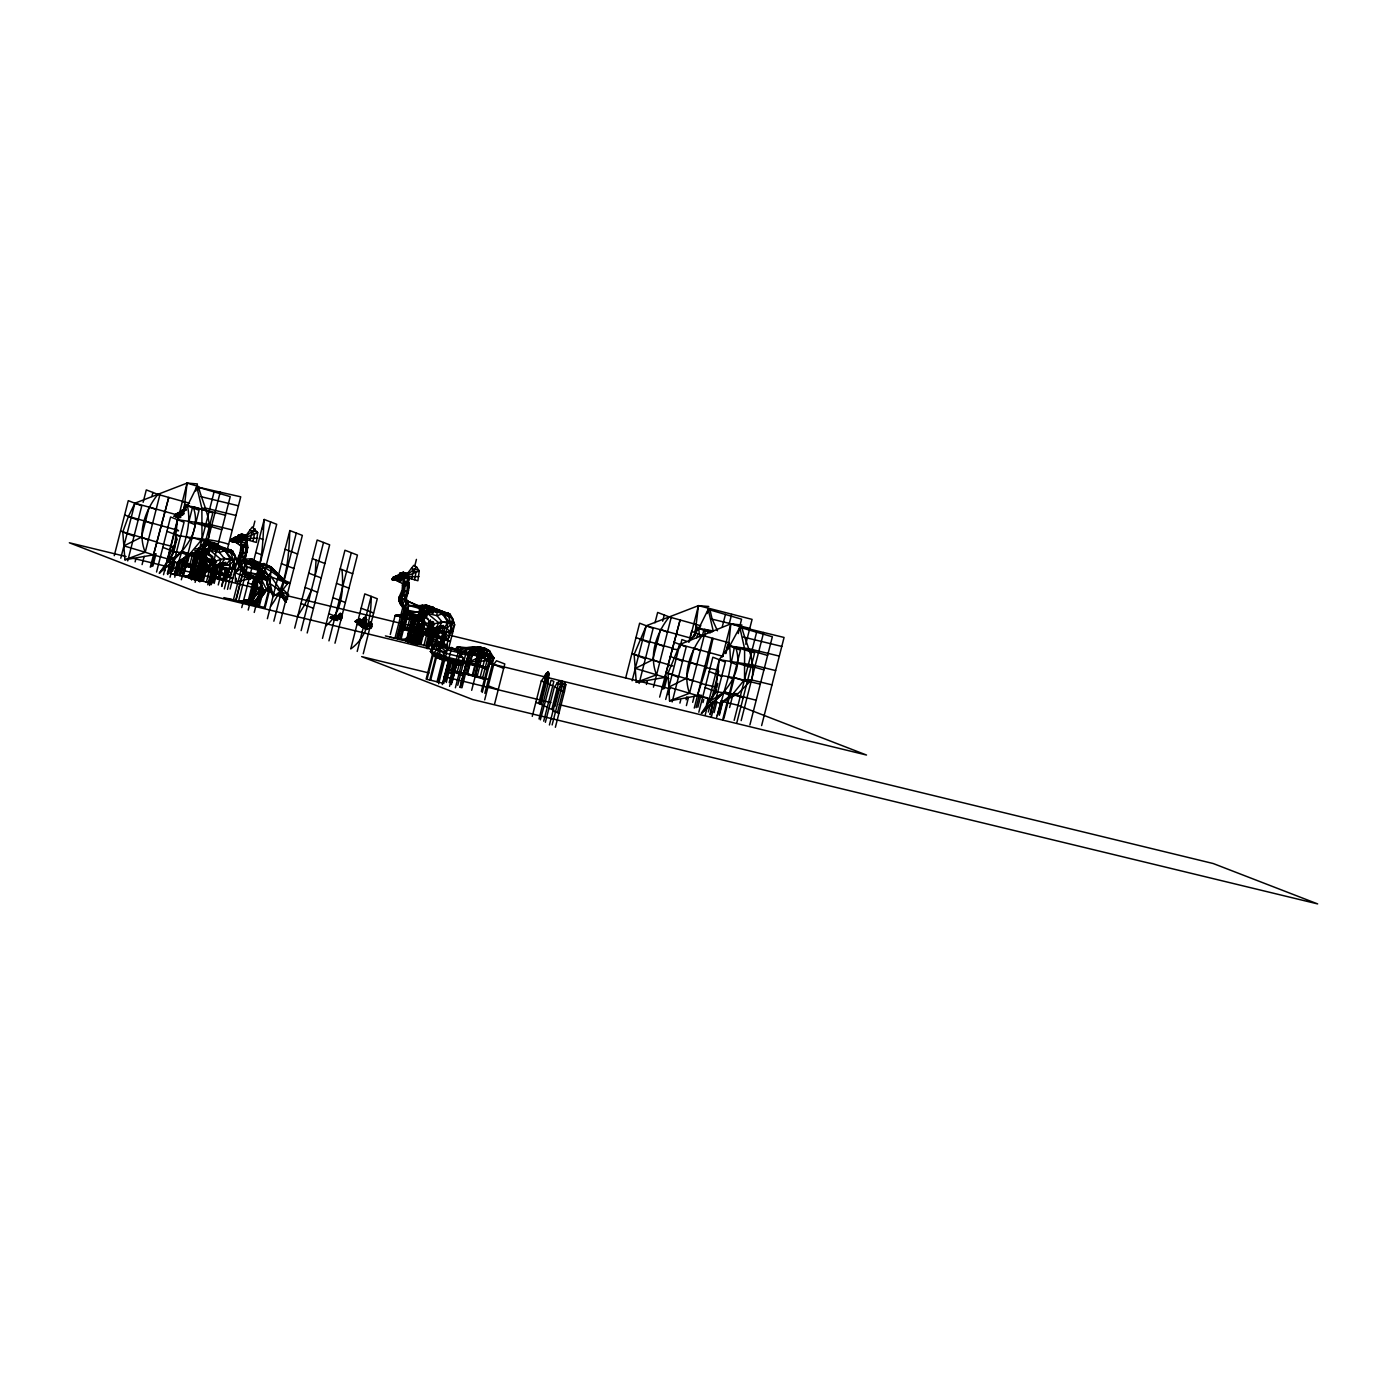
<?xml version="1.0" encoding="UTF-8"?>
<svg xmlns="http://www.w3.org/2000/svg" width="1387" height="1387" viewBox="0 0 1387 1387"><rect width="100%" height="100%" fill="white"/><g stroke="black" fill="none" stroke-linecap="round" stroke-linejoin="round"><path stroke-width="1.5" d="M239.882 566.659L243.21 572.415L257.861 581.604L260.929 578.396L262.23 571.288L262.126 569.329L255.208 568.427L257.531 564.7L263.946 563.573L271.072 566.954L287.646 583.511L281.474 591.503L273.187 596.427L267.31 585.089L265.923 577.408L259.993 568.479L261.137 565.861L263.946 563.573L263.565 567.318L268.298 575.744L273.187 596.427M445.071 656.172L430.438 651.578L435.31 643.169L440.043 643.308L440.806 647.105L439.506 654.196L435.605 657.091L430.438 651.578L434.166 645.146L448.417 648.717L446.943 646.498L439.211 642.996L435.31 643.169L433.177 644.678L431.721 648.301L445.574 652.115M717.339 715.467L720.494 703.14L733.203 693.587L744.542 679.63L744.611 648.769L739.808 627.34L741.785 627.184L784.071 637.448L761.619 725.592M241.459 535.07L241.65 533.978L242.933 537.844L240.887 546.929L247.666 547.31L245.794 535.313L241.65 533.978L236.05 537.567M246.314 536.96L245.482 553.344L243.124 561.787L247.233 567.179L238.512 601.369M403.877 572.519L403.01 573.368L403.184 572.294L404.484 573.941L404.137 580.824L402.438 585.245L409.217 585.626L407.345 573.611L403.184 572.294L399.993 573.334L397.393 576.559L396.751 575.882L398.867 575.588M407.865 575.258L407.032 591.642L404.657 600.103L408.766 605.495L400.063 639.684M199.78 581.933L207.096 553.257L209.853 550.171L209.888 547.986L206.698 549.217L202.883 548.177L198.688 553.933L194.527 552.182M417.348 645.146L424.665 616.487L427.421 613.401L427.439 611.216L424.266 612.447L420.434 611.39L416.256 617.163L405.437 612.569L398.849 601.004L398.971 597.485L401.866 590.706L402.75 591.92L398.849 601.004L406.27 599.271L406.235 594.243L407.813 593.237L404.692 598.993L398.971 597.485L399.941 597.589M400.964 574.651L395.902 575.882C396.231 580.199 394.584 579.263 397.601 580.962L400.045 580.91L399.993 573.334L407.345 573.611L413.742 565.359L416.655 567.11L419.255 570.959L417.886 580.754L406.911 577.599M248.03 582.921L251.706 584.343C263.547 564.752 262.351 541.415 264.206 519.466L276.706 524.286L254.237 612.43M182.2 512.236L178.334 512.67L177.865 516.918L174.225 516.172L175.698 514.092L181.142 514.802L180.657 512.098L182.425 510.104L185.633 509.064L186.222 510.087M238.165 537.601L234.351 537.584L233.866 541.832L230.242 541.086L231.716 539.023L236.674 537.012L236.05 542.646L235.53 541.363M268.194 586.736L264.622 592.873L254.757 602.322L245.551 603.206L257.999 606.102L253.873 601.837L246.678 603.293L255.763 605.738L264.622 592.873L259.126 580.043L243.887 574.253L239.049 565.324M405.125 598.993L406.27 599.271L405.212 601.23L400.583 604.593L399.196 597.45L402.75 591.92M243.713 557.227L244.719 560.955L241.477 565.255L239.032 566.277L237.316 562.706L237.42 559.186L243.158 560.677L246.262 554.939L244.684 555.944C244.025 560.677 246.713 567.647 242.17 570.976L241.598 567.855L233.449 599.773M256.214 578.431L257.254 588.192L262.074 588.227L251.48 600.866L247.597 599.877L240.072 601.074L254.133 604.611L241.945 601.369L249.105 600.138L257.254 588.192L257.497 579.402L243.887 574.253L243.245 570.803L235.721 600.294M404.692 598.993L406.27 599.271L405.645 607.142L403.721 609.292L403.132 606.171L395 638.072M237.42 559.186L239.344 559.654L237.42 559.186L240.332 552.39L237.316 562.706L244.719 560.955L246.73 563.122L257.549 567.682L258.606 570.421L258.346 577.633L256.387 580.321L258.086 580.737L252.555 602.443M261.484 582.488L257.861 581.604L245.308 573.23L238.98 562.758L239.067 559.689L241.823 554.471L242.413 547.224L231.716 539.023L247.337 540.393L245.256 540.202M423.035 620.804L419.411 619.92L406.859 611.546L402.022 604.177L400.531 601.056L400.618 597.988L403.357 592.769L403.946 585.539L402.646 583.615C382.032 573.282 412.91 587.29 408.836 577.755L407.917 577.98M195.047 578.951L198.116 579.697L193.088 575.224L184.055 576.16L189.378 577.287L193.088 575.224L201.236 563.278L200.803 555.996L201.791 563.538L203.854 566.052L193.313 575.154L185.927 576.455L193.452 578.466L189.378 577.287L189.447 575.553L195.463 575.952L206.056 563.313L201.236 563.278L200.196 553.517M240.072 601.074L245.395 602.201L245.464 600.467L247.597 599.877L250.943 601.23M224.33 588.938L229.375 569.138L230.329 559.152L225.023 550.483L211.448 546.357L206.68 549.321L210.616 550.292M429.398 640.326L443.892 644.314L447.897 622.364L442.592 613.713L429.016 609.587L424.249 612.551L416.221 643.949M245.36 539.283L256.335 542.438L257.705 532.643L252.191 527.043L245.932 535.677M176.392 513.727L175.577 516.484L175.698 514.092L180.05 512.653M398.815 575.882L393.267 577.321L393.145 579.697L395.468 579.731M174.797 577.235C179.01 553.344 193.001 530.753 187.453 505.804L193.192 506.827C203.265 535.174 178.282 556.378 159.384 573.126L174.086 551.714L177.449 519.657L187.453 505.804L196.833 486.854L240.731 496.823L227.087 550.344M279.879 623.526L302.349 535.382L289.848 530.562C288.687 556.776 287.282 584.794 270.534 606.362M539.023 718.986L548.056 683.6L548.836 673.094L547.952 671.897L541.277 680.982L532.261 716.368M196.729 552.061L201.843 556.69L205.744 552.147L205.865 550.206L209.385 551.038M246.678 603.293L252.833 605.079L262.698 590.29L260.929 578.396L261.883 575.12M301.135 630.634L315.092 575.57L316.063 560.071M426.953 614.268L423.468 613.435L423.312 615.377L419.411 619.92L410.084 613.782M337.041 620.318L337.63 617.978L336.434 617.614L341.219 619.798L342.364 615.793L340.404 613.089L337.266 616.14L334.614 615.499L333.348 619.018L333.383 616.296L335.619 615.343L337.266 616.14L337.44 620.37L334.735 620.041C325.754 616.435 340.769 613.262 336.556 620.353M361.678 620.249L358.644 619.504L358.245 622.624L357.205 622.538L357.794 620.232L360.031 619.261L361.678 620.076L361.868 624.306L354.881 621.532L357.794 620.232L361.99 621.567L361.678 620.076L364.816 617.024L366.775 619.712L365.631 623.734C355.263 618.013 367.988 627.461 356.494 621.931C356.442 618.966 364.434 624.15 360.88 623.214M363.307 627.6L364.192 624.15L367.226 624.722L367.208 626.196L365.943 625.104C361.157 623.474 372.045 625.728 364.192 624.15L363.793 627.271L362.753 627.184L363.342 624.878L365.579 623.907L367.226 624.722L367.399 628.952L360.429 626.178L363.342 624.878L367.52 626.213L367.226 624.722L370.364 621.671L372.323 624.358L371.179 628.38C365.787 622.069 366.931 632.68 367.347 625.45M332.585 617.146L331.216 616.816C329.36 618.741 334.596 618.099 335.723 617.978L336.087 616.053L332.949 616.539L335.723 617.978L334.735 620.041L337.44 620.37C335.897 618.238 338.567 619.989 334.735 620.041L334.856 617.648M361.938 626.543L367.486 627.895L366.48 627.635C365.683 630.426 369.063 626.525 364.972 627.496L364.694 628.623L367.399 628.952L364.694 628.623L365.44 624.445M736.913 722.384L754.615 652.913L735.63 647.122C745.235 675.486 720.616 696.881 701.441 713.247L715.536 691.61L719.229 659.675L729.701 646.013L739.808 627.34L772.351 636.789L749.899 724.916M181.142 514.802L182.911 514.074L183.257 510.173M236.83 541.415L237.506 543.409L237.697 541.745L236.171 541.606L237.506 543.409L238.495 542.594L239.275 535.087M337.214 618.342L335.723 617.978C334.735 614.961 339.017 618.654 336.608 617.354L337.318 616.834M264.622 592.873L256.006 602.617L257.999 606.102L249.955 604.056L250.093 602.062L253.873 601.837L256.751 599.184M417.539 640.933L419.533 644.418L411.506 642.372L411.644 640.361L415.424 640.135L417.539 640.933L419.533 644.418L411.089 642.614C420.348 639.32 428.184 631.12 431.08 621.671M213.511 558.458C210.616 567.89 202.797 576.108 193.521 579.402L199.745 580.824L208.605 567.959L206.698 565.376L203.612 542.681L205.432 542.594L206.108 544.415L206.212 546.374L200.994 544.883L202.935 545.351L203.386 543.6L212.35 545.784L204.6 542.265L208.882 541.953L217.672 545.455L209.541 544.831L210.581 542.49L204.201 542.49M259.126 580.043L262.074 590.116L266.859 590.082L260.929 578.396L259.629 567.595L261.762 577.061L266.824 579.835M420.105 606.5L421.18 605.894L422.081 609.188L424.249 628.606L426.173 631.189L417.279 644.123M441.066 658.426L435.605 657.091L443.476 660.091L444.828 657.559L439.506 654.196L439.124 646.689L438.223 643.395L437.148 644.001M741.941 625.034L730.81 623.855L728.279 649.116M210.807 554.921L205.744 552.147L205.9 550.223M266.876 576.767L261.762 577.061L261.918 575.137L265.402 575.952M423.468 613.435L423.312 615.377L426.693 617.215M246.73 537.896L245.516 537.792L245.794 535.313L242.933 535.642L242.933 537.844L247.007 538.693L245.447 538.555L245.794 535.313L242.916 535.139M407.067 576.108L408.281 576.212L407.067 576.108L407.345 573.611L404.484 573.941L404.467 576.16L408.558 576.992L406.98 576.853L407.345 573.611L400.86 573.039L398.953 575.154C397.878 578.084 406.738 573.819 407.761 577.148L398.225 575.328L395.191 577.339L398.71 578.032L404.397 575.12L405.021 576.455L404.276 578.587L397.601 580.962L400.045 580.91L391.775 579.402L393.267 577.321L395.711 577.547L395.902 575.882L400.514 576.541M183.916 510.312L187.089 483.092L197.387 483.924L196.33 488.085M694.904 634.934L698.441 605.651L708.74 606.483M283.52 582.297L287.646 583.511L271.505 571.548L268.298 575.744L267.31 585.089L270.118 583.598L271.072 566.954L262.472 564.093L259.785 567.006L255.208 568.427L262.42 569.78M184.228 513.779L180.293 512.427L182.425 510.104L185.425 510.52M241.65 533.978L238.356 535.85L242.933 535.642L246.279 538.537L257.445 538.243M175.438 516.432L175.698 514.092L177.865 516.918L174.225 516.172L180.778 516.935L178.663 514.508L174.225 516.172M178.143 514.317L178.334 512.67L182.963 513.329M178.819 516.571L180.033 517.732M182.148 512.687L182.425 510.104L183.951 511.56L182.98 512.549L179.721 512.861L182.911 514.074M183.136 511.248L183.309 509.827M185.529 510.017L185.633 509.064L185.459 510.156M231.456 541.346L231.716 539.023L233.866 541.832L230.242 541.086L238.495 542.594M230.242 541.086L232.097 541.467L232.409 538.641M234.16 539.231L234.351 537.584L237.42 536.838L246.21 538.85L242.933 535.642L235.738 537.775L242.725 540.289L233.918 541.415M234.836 541.502L237.645 542.265L236.171 541.606M239.968 536.474C246.158 537.723 240.384 538.364 238.443 535.018L238.2 537.15L236.674 537.012L242.846 536.821L246.21 538.85M240.419 544.952L240.697 542.542M238.443 535.018L237.42 536.838C234.698 539.612 245.586 534.775 242.725 540.289L241.529 539.508L242.846 536.821L242.725 540.289L238.928 538.988L234.68 539.422L231.594 541.398L231.716 539.023L232.097 541.467M393.006 579.645L393.267 577.321L395.416 580.147L391.775 579.402L397.705 579.922M391.775 579.402L393.631 579.783L393.96 576.94M396.387 579.801L398.069 580.598M399.179 580.581L399.057 581.708L396.214 577.738L392.868 579.593L393.267 577.321M399.751 575.466L399.993 573.334L404.484 573.941L407.83 576.853L418.995 576.559M403.045 573.594L403.184 572.294M210.841 545.022L203.612 542.681L203.768 551.627L210.841 565.168L206.056 565.185L203.109 555.112L195.082 552.407M401.12 602.825L405.437 612.569L420.677 618.342L423.607 628.415L428.41 628.398L421.319 614.84L421.18 605.894L420.937 606.83M363.845 627.045C356.182 625.71 367.416 625.138 367.174 626.924M481.341 691.419L489.195 660.645L487.236 652.549L486.733 654.231L468.286 655.115L459.947 653.468L466.986 649.081L473.869 647.157L468.529 653.104L461.125 684.97M358.297 622.399C350.426 620.214 360.239 623.127 360.031 619.261L359.146 623.977L361.868 624.306L359.146 623.977L359.424 622.85M227.503 589.388L235.218 556.118L232.617 551.003L218.106 545.507L211.448 546.357L205.727 544.727L201.947 549.217L202.346 552.72L200.369 555.407L202.069 555.823M446.077 648.683L452.786 619.33L450.168 614.216L435.657 608.737L429.016 609.587L423.295 607.957L419.515 612.43L419.897 615.949L417.938 618.637L419.637 619.035M189.326 575.414L194.7 553.101L208.206 539.266C213.078 520.541 202.641 503.984 198.445 486.542L187.089 483.092L134.886 503.204L128.419 516.415L122.784 531.88L124.917 559.793L153.437 554.887L167.775 558.892L171.919 557.99M403.288 576.212L404.276 578.587L408.732 578.674M406.894 638.627L412.459 614.84L416.793 618.55M198.653 580.824L206.698 549.217L211.413 546.235L217.984 545.351L226.324 549.998L224.971 549.668M397.271 638.609L404.796 609.101L405.437 612.569L406.859 611.546L419.897 615.949L423.676 607.645L429.901 608.997L422.168 605.495L415.753 605.772M241.286 550.414L241.095 545.316L247.632 545.126L245.95 543.288L247.666 547.31L246.903 552.442L240.09 552.667L241.095 545.316L246.886 543.08M361.626 622.278L361.678 620.076L359.025 619.434M426.971 616.14L423.781 613.557L407.587 610.176L403.028 603.553L401.831 598.334L404.467 592.578L405.073 585.678L402.646 583.615L409.182 583.424L407.501 581.604L409.217 585.626L408.437 590.741L401.883 592.786L402.646 583.615L408.419 581.378M245.482 545.507L243.523 547.362L242.916 554.28L240.298 560.019L241.477 565.255L246.036 571.877L262.23 575.258L267.015 579.107M335.065 618.706C321.42 617.336 340.283 617.544 333.678 616.313L337.266 616.14L337.301 617.475L334.232 615.568L332.724 616.452M362.857 626.768L365.683 626.56L365.769 624.375M213.477 548.888L209.888 547.986L207.096 553.257L215.47 561.094L214.378 566.52L232.548 569.589L235.218 556.118L230.797 549.737L209.888 547.986L203.317 550.31L209.576 551.87M432.831 612.551L427.439 611.216L424.665 616.487L433.039 624.306L431.946 629.75L450.116 632.801L452.786 619.33L448.365 612.967L427.439 611.216L420.885 613.522L413.222 643.637M716.68 717.304L728.348 677.081L734.312 647.798M337.509 619.521L334.735 620.041L335.013 618.914M150.281 567.214L168.763 497.396L153.437 554.887L145.219 552.269C137.174 532.573 145.184 510.208 157.875 494.379L189.516 503.238M668.881 678.572L656.588 674.81C648.527 655.132 656.536 632.767 669.227 616.938L698.441 605.651L752.083 619.382L745.755 644.227M205.64 543.669L212.35 545.784L206.108 544.415L202.589 545.49L201.947 549.217L203.768 551.627L209.16 551.939M433.888 654.612L432.467 654.335L436.558 649.931L436.142 643.499L431.27 651.907L436.437 657.421L443.719 659.189M716.073 691.09L711.479 699.655L689.53 693.257C682.352 673.475 690.258 651.595 702.325 635.437L730.81 623.855L741.785 627.184C745.981 644.608 756.435 661.183 751.546 679.907L738.04 693.656L720.494 703.14L713.161 701.839L701.441 713.247M398.346 580.165L398.225 575.328M456.427 649.844C467.159 647.261 479.538 644.244 489.507 650.832L493.876 657.941L487.34 667.893L466.795 662.709L468.529 653.104L479.07 650.728M471.407 649.983L461.958 687.761L460.016 687.137L469.049 651.734L471.407 649.983L465.928 647.642L457.398 646.758L454.52 650.278M331.51 616.695C329.621 618.602 334.7 616.175 331.025 617.787L331.216 616.816L333.834 618.689L331.874 617.926C331.008 615.082 336.4 617.683 332.793 616.348L332.308 618.255L333.521 618.325M227.451 571.739L229.895 577.183L222.405 566.936L229.895 577.183L232.513 569.814L228.82 568.289M279.498 593.515L285.913 602.097L288.531 594.728L282.237 588.521M445.834 636.772L447.464 640.413L439.974 630.149L447.464 640.413L450.082 633.044L446.389 631.501M229.514 581.534L224.919 580.321L227.971 568.393L232.548 569.589L235.218 556.118L225.11 548.871L232.617 551.003M447.065 644.747L442.488 643.551L445.539 631.605L450.116 632.801L452.786 619.33C444.499 611.979 435.241 606.275 423.295 607.957L420.434 611.39L412.407 642.909M555.372 727.273L564.405 691.87L565.844 684.745L564.977 683.08L562.758 683.548L558.441 689.582L549.425 724.968M726.042 642.51L729.319 642.857L702.325 635.437L679.821 644.452L668.031 673.25L669.54 700.92L697.401 695.754L706.486 666.956L713.022 638.367L711.982 638.609L694.263 708.081M360.221 619.729L360.204 621.931L357.309 622.122M182.425 510.104L181.298 512.358L182.859 512.184M700.868 625.797L669.227 616.938L646.238 625.762L634.136 654.421L636.269 682.352L664.789 677.428L680.115 619.954L659.657 697.106M216.615 561.146L212.471 560.192L208.605 567.959L206.056 565.185L197.856 576.923L197.179 579.991L201.982 581.188L199.988 577.703L205.276 570.976M253.873 601.837L253.197 604.905L255.763 605.738L254.757 602.322L262.074 590.116C267.431 593.879 238.633 610.54 254.757 602.322M471.684 690.31L482.468 647.729L472.239 648.214L469.257 652.133L460.224 687.536M253.908 577.876L235.513 581.864L236.379 578.31M233.657 539.04L234.351 537.584L238.98 538.243M114.254 555.667L128.28 500.655L141.769 505.874L127.743 560.885M120.773 558.198L134.886 503.204L177.103 514.889M143.138 502.285L146.294 489.906L159.8 495.124L145.219 552.269L124.917 559.793M135.111 561.891L135.909 558.788M145.219 552.269L123.911 545.871L141.405 537.237L149.224 506.914L156.107 509.566M151.859 496.581L152.917 492.454M142.081 564.596L144.179 556.378M151.651 566.607L154.928 553.708M152.917 566.052L156.055 553.708M156.54 572.016L170.566 517.004L184.072 522.223L170.046 577.235M163.51 574.721L177.449 519.657L209.368 524.355L232.288 529.938M164.637 571.219L178.663 516.189M179.183 514.126L187.089 483.092M167.307 573.785L170.445 561.458L177.501 562.654L194.683 553.032L192.897 552.772L189.221 567.162M171.503 557.349L176.669 537.081M182.391 514.646L185.008 504.313L189.1 505.579M167.827 574.547L170.445 561.458M173.063 553.985L176.669 539.855M183.431 513.329L185.546 505.076L199.034 510.295L181.333 579.766M169.942 571.652L172.734 560.712M172.734 571.253L175.143 561.77M174.918 572.068L177.536 561.787M174.363 574.981L177.501 562.654L190.47 553.188L201.999 539.318L201.878 508.37L196.833 486.854L230.225 496.633L207.755 584.759M195.775 490.998L196.833 486.854M192.429 507.729L188.736 522.188L195.359 524.737M175.976 574.686L179.651 560.296M197.526 490.131L198.445 486.542M177.432 574.859L181.402 559.29M179.356 574.027L183.24 558.805M179.703 575.38L184.228 557.678M179.946 575.83L184.436 558.215M181.056 573.854L185.598 556.031M182.495 576.455L188.008 554.817M183.778 574.738L188.753 555.216M186.569 566.659L189.603 554.713L202.103 557.817L198.74 557.089L195.411 552.373L189.065 577.443M190.817 576.819L196.399 554.904L202.121 556.36M191.787 575.778L197.838 552.061M191.545 578.396L198.168 552.407M191.614 580.026L214.083 491.9M192.377 578.726L199 552.737M199.589 553.742L195.688 569.017L191.787 566.59L186.17 565.376M201.236 555.493L199.537 555.077L199.797 554.072M200.369 555.407L201.132 554.592M194.839 579.679L202.883 548.177L206.108 544.415L209.35 546.114M195.116 582.367L212.835 512.878L193.192 506.827L225.474 515.288M197.058 577.616L198.566 571.721M200.075 565.775L201.6 559.811M197.821 579.991L203.941 555.979M207.131 543.444L220.29 491.848M200.526 580.234L204.669 563.92M204.149 567.716L205.12 563.92M202.433 581.049L204.981 571.045M206.004 567.058L207.027 563.053M203.265 581.361L207.339 565.376M206.698 568.739L216.112 571.687L208.518 568.757L209.42 565.202M206.299 582.453L212.87 556.655M215.522 546.027L214.933 543.617L211.517 543.184M211.674 570.733L214.465 559.169M209.472 584.655L215.47 561.094L224.313 558.441L230.329 559.152L233.675 560.885L233.432 562.689M209.541 585.47L214.864 565.168L225.908 562.255M213.286 572.12L215.488 563.469L200.82 560.14M211.24 584.707L215.904 566.416M212.194 582.783L216.355 566.485M213.338 582.557L217.17 567.543M214.17 583.424L218.314 567.127M218.938 572.363L220.394 566.676M218.834 573.507L220.62 566.485M217.967 578.795L221.018 566.85L224.139 567.699M221.643 564.405L224.313 558.441L219.441 552.494L206.698 549.217M224.919 580.321L219.493 577.304L222.076 567.144M223.862 560.175L224.313 558.441L228.179 559.446M218.262 584.95L222.943 566.624M222.648 580.078L225.7 568.133L229.375 569.138M226.688 564.214L230.329 559.152L233.675 560.885L229.548 564.994L214.378 566.52L222.024 562.931L229.548 564.994L232.548 569.589L235.426 568.081M221.573 586.285L226.202 567.786M230.537 550.778L230.797 549.737M221.833 586.51L226.48 568.306L231.664 574.253M198.688 568.462L232.86 578.154L224.989 575.813L226.983 568.029M230.086 589.024L237.073 561.631L235.218 556.118M245.326 558.614L247.666 547.31L246.591 547.258M249.972 540.341L252.417 530.77L257.219 531.949M253.214 527.649L254.896 521.079M235.963 600.744L244.892 564.492M244.268 572.831L243.887 574.253L246.036 571.877L246.73 563.122L244.32 562.533L245.031 559.776L241.841 556.985L238.963 557.21L239.934 556.239L240.887 556.603L238.963 557.21M241.754 607.593L264.206 519.466M247.562 603.31L254.185 577.339M248.394 603.64L255.017 577.651M251.723 602.114L257.254 580.407L255.555 579.991L255.815 579.003M248.204 610.089L270.673 521.963M256.387 580.321L257.15 579.506M258.45 605.963L260.999 595.959M262.022 591.972L263.045 587.967M259.282 606.292L262.351 594.295M269.719 586.146L264.31 607.385L265.142 607.714L270.066 588.4M267.379 618.689L289.848 530.562M273.846 621.185L296.298 533.059M294.685 628.138L317.155 540.011L329.655 544.831L307.186 632.975M315.092 575.57L323.518 542.473M322.477 638.384L344.947 550.24L357.447 555.077L334.978 643.204M330.973 617.77L331.216 616.816L331.216 617.856M331.944 618.134L331.181 617.284L333.504 617.007L331.181 617.284L331.944 618.134L333.296 616.608M333.504 617.007L335.949 616.972L333.209 616.417M334.007 616.435L337.266 616.313M351.327 552.702L328.944 640.863M335.897 615.464L335.723 617.978L336.087 616.053L333.469 616.522L335.966 616.435M336.226 620.214L337.266 616.14L336.087 616.053L337.301 617.475L341.93 618.117M355.939 620.63L355.627 621.792L355.627 620.752C355.609 624.202 356.944 618.931 358.349 620.683L358.644 619.504L361.678 620.076M356.806 620.318L356.355 622.069L356.806 620.318L358.696 620.821L357.205 620.284L356.719 622.191L357.881 622.486M357.205 622.538L357.794 620.232L361.712 621.567L360.499 619.989L357.915 620.943C359.649 622.884 362.25 620.093 359.649 620.752M358.886 623.786L359.129 622.78L356.494 621.931M360.308 619.4C358.696 622.78 362.198 620.683 358.644 619.504M361.47 625.277L360.932 626.352L361.175 625.398L365.683 626.56L366.047 624.635L362.909 625.121L365.249 626.387M371.889 626.699L367.26 626.057L366.047 624.635L367.208 626.196L362.336 624.965L361.903 626.716C360.915 624.358 360.603 627.392 362.44 625.329L363.463 625.589L362.163 625.641M362.753 627.184L363.342 624.878L366.133 625.693L363.29 625.052M357.205 651.422L371.144 596.358C371.3 616.019 367.832 636.685 350.755 648.925L364.781 593.896L377.281 598.733L363.255 653.762M364.434 628.432L364.677 627.427L361.313 625.936M390.284 634.466L395.122 615.516L411.003 613.834L406.79 630.374M407.899 590.758L409.217 585.626L408.142 585.557M403.721 609.292L404.397 606.656M406.876 596.913L408.437 590.741L407.362 590.793M411.523 578.656L413.967 569.086L418.77 570.248M414.765 565.965L416.429 559.394M396.925 637.257L404.224 608.581M397.514 639.043L406.426 602.808M398.624 637.066L403.669 617.267L407.345 614.389L412.979 615.603L416.291 620.301L419.672 621.047L416.62 632.975M407.83 603.189L408.281 601.438L406.27 599.271L405.368 600.103M399.924 638.505L406.599 612.326M401.346 637.951L407.345 614.389L405.004 610.037M404.12 629.871L408.177 614.025L410.829 614.528M407.171 638.592L413.205 614.857M407.847 638.523L413.898 614.805M408.853 638.141L414.817 614.753M409.356 639.008L415.406 615.273M409.096 641.626L415.424 616.834L414.089 615.03M418.18 606.032L426.45 605.165L436.281 610.159M409.945 641.938L416.568 615.967M429.051 609.361L423.295 607.957L423.676 609.569L423.676 607.645L420.14 608.72L422.081 609.188L423.312 615.377L421.319 614.84L419.515 612.43L419.099 605.998L408.281 601.438L419.013 606.362L423 605.807L423.781 609.604L408.454 605.373L408.281 601.438L405.871 600.848L406.564 598.092L403.374 595.283L400.514 595.508L401.467 594.555M416.291 620.301L413.257 632.247L409.356 629.819L403.721 628.606M417.938 618.637L418.198 617.631L415.424 616.834L416.863 617.111M412.737 642.51L419.047 617.718M414.28 605.287L421.804 606.917L422.168 605.495L432.501 606.83L434.27 608.356L432.224 607.87L432.501 606.83L434.408 609.552L433.091 609.24M422.723 606.882L423 605.807M417.002 630.114L419.325 620.995L413.482 620.024M422.844 607.159L422.255 605.53L420.001 606.102L428.15 605.72L427.109 608.061L435.223 608.668L434.929 609.847M414.626 640.846L416.117 634.951M427.231 606.708L435.223 608.668M418.076 643.447L419.151 639.286M420.209 635.125L422.237 627.149M422.688 627.132L421.717 630.946L409.824 628.172M420.001 644.279L423.052 632.281M428.618 610.436L429.068 608.685L422.168 605.495L418.475 607.055M420.833 644.591L423.885 632.593M424.249 631.969L433.68 634.899L426.086 631.987L426.988 628.432M423.85 645.683L430.438 619.885M431.998 621.324L425.861 645.701L426.693 646.013L432.761 622.226M429.224 633.963L432.033 622.399M427.023 647.885L433.039 624.306L441.864 621.653L447.897 622.364L451.226 624.115L451 625.901M427.109 648.7L432.432 628.398L443.459 625.485M430.854 635.333L433.056 626.699L418.389 623.37M428.791 647.937L433.455 629.646M429.762 646.013L433.923 629.715M430.906 645.787L435.258 628.71M431.721 646.654L436.368 628.45M436.402 636.72L438.188 629.715M442.332 612.707L442.626 611.528L436.784 610.783M436.697 635.783L438.153 630.097M442.54 612.898L442.834 611.736L450.168 614.216M433.004 652.202L426.138 679.127L442.904 683.202L448.799 660.021M435.535 642.025L438.587 630.079M452.977 631.31L450.116 632.801L447.099 628.224L439.575 626.161L431.946 629.75L447.099 628.224L451.226 624.115L448.4 616.088L442.592 613.713L437.009 615.724L436.992 611.234C435.535 605.096 427.265 610.419 424.266 612.447L437.009 615.724L441.864 621.653L439.211 627.635L436.905 626.993L438.569 622.659L427.421 613.401M426.971 679.439L433.594 653.468L432.155 653.121M437.182 646.221L435.605 645.614L436.142 643.499M442.488 643.551L437.061 640.534L439.644 630.374M434.703 653.606L434.148 655.808L435.83 656.224M430.611 680.323L436.662 656.536L432.467 654.335M438.223 643.395L437.98 644.331L435.951 643.828M429.779 680.011L436.09 655.219M440.043 643.308L439.766 644.383L435.206 643.533L438.847 644.418L439.211 642.996L446.943 646.498L447.186 648.527L446.943 646.498L440.425 644.626M440.216 643.291L443.251 631.362M447.689 623.179L444.256 627.444L439.575 626.161M420.244 633.772L450.411 641.383L441.95 638.107L443.753 630.998M448.088 614.008L448.365 612.967M440.719 643.256L443.771 631.31M440.997 643.481L444.533 629.629M442.557 639.043L444.533 631.258M437.044 681.78L442.644 659.779L447.429 659.38L445.366 660.68L440.581 659.137M437.876 682.092L443.927 658.305M438.639 683.704L447.81 647.746L451.711 647.573L458.612 650.763L464.992 662.501L463.345 664.442C455.803 665.968 447.047 662.899 442.938 656.155L447.81 647.746L457.103 650M445.626 659.657L444.533 660.368L447.949 660.091L444.794 659.328M448.573 648.631L454.624 624.843L452.786 619.33M442.28 684.589L451.711 647.573M443.736 683.514L449.631 660.351M445.608 681.381L450.307 662.969M446.302 682.491L451.538 661.946M450.602 672.92L453.532 661.426M449.215 682.612L454.433 662.119M452.682 673.198L455.127 663.61M449.544 686.34L458.612 650.763L447.602 648.076M451.364 684.537L456.687 663.627M452.075 682.248L456.774 663.836M457.034 664.945L460.085 652.982L446.666 649.723M463.379 676.128L456.947 673.094L459.478 663.107M461.004 657.126L462.339 651.89L466.413 651.734M455.404 687.779L463.102 657.542L444.724 653.069M457.762 685.282L466.986 649.081L474.389 646.931L473.782 648.232L481.792 650.364L475.238 676.076L463.813 673.493M467.003 674.047L472.967 650.642M467.488 674.03L473.765 649.445L483.422 651.665L477.163 676.249L484.462 679.214L449.561 669.713M472.326 675.14L479.382 647.469L484.358 647.989L489.507 650.832L491.275 657.057L482.243 692.442M473.019 675.33L478.463 653.988L469.049 651.734M474.614 676.041L481.185 650.243L486.733 654.231L489.195 660.645L463.778 662.119M480.179 677.047L485.623 655.704L493.876 657.941L484.861 693.327M486.75 651.318L487.08 650.018L484.358 647.989M482.624 677.879L488.813 653.606M484.704 699.88L493.737 664.494L496.477 660.749L504.799 663.957L494.656 703.729M538.711 703.434L546.495 672.886M539.803 703.85L547.952 671.897M540.895 704.284L548.836 673.094M540.341 719.853L551.038 680.289L553.864 681.381L543.721 721.153M545.368 722.315L554.384 686.912L559.03 681.034L561.527 680.653L562.272 685.161L556.603 682.976M551.818 709.381L559.03 681.034L561.77 682.092M554.991 706.347L561.527 680.653M552.13 724.933L562.758 683.548L565.844 684.745M557.435 712.641L564.977 683.08M625.606 678.226L639.632 623.196L653.121 628.415L639.095 683.444M632.125 680.757L646.238 625.762L692.269 638.54M655.011 622.78L657.646 612.447L671.152 617.666L653.433 687.154M646.463 684.45L647.261 681.346M636.269 682.352L656.588 674.81L635.281 668.413L652.757 659.779L660.576 629.455L667.459 632.125M662.691 621.203L664.269 615.013M663.003 689.166L666.297 676.249M664.269 688.593L666.887 678.33M665.708 699.447L679.821 644.452L723.164 656.38M667.893 694.575L669.47 688.403M679.838 647.729L681.919 639.546L687.085 641.54M672.158 701.926L686.184 646.914L673.683 642.077M688.958 641.609L691.593 631.293L704.093 636.113L689.53 693.257L669.54 700.92M690.015 638.748L698.441 605.651M693.743 637.188L696.361 626.872L700.452 628.12M694.783 635.887L696.898 627.617L710.387 632.836M679.925 703.105L680.722 699.984M689.53 693.257L668.846 687.102L686.218 678.434L694.037 648.11L700.418 650.572M696.673 637.777L697.713 633.651M707.127 613.557L708.185 609.413L709.797 609.101L712.172 619.191L717.46 630.773M686.149 699.794L686.946 696.69M702.203 636.477L703.781 630.287M686.392 705.602L688.472 697.366M692.685 702.325L694.246 696.153M696.101 707.665L699.395 694.766M697.834 707.283L700.972 694.939M698.823 712.242L712.849 657.213L725.349 662.05L711.323 717.079M702.966 702.585L703.764 699.481M722.263 626.889L725.436 614.458M706.468 704.908L708.046 698.753M705.272 714.738L719.229 659.675L752.708 664.997L775.645 670.562M709.173 702.533L709.971 699.429M729.354 623.37L731.642 614.406M708.341 711.999L710.439 703.764M711.479 699.655L718.709 671.273M722.367 656.97L730.81 623.855M710.023 714.184L713.161 701.839L724.205 691.922L756.175 700.262M715.259 693.621L716.316 689.512M716.819 687.501L717.842 683.496M725.626 652.965L727.724 644.695L731.677 645.909M710.231 714.808L713.161 701.839M725.834 653.589L727.932 645.336L740.433 650.156L722.714 719.645M714.097 712.606L716.888 701.649M739.462 627.479L741.577 619.191L708.185 609.413L698.805 628.363L688.802 642.216M738.231 633.564L739.808 627.34M719.472 713.161L722.627 700.834M719.333 715.311L722.991 700.92M723.91 718.414L734.295 677.706L760.267 684.207M729.614 707.509L732.735 695.286M734.156 720.356L756.626 632.229M741.161 720.616L763.63 632.489M361.816 625.156C365.943 626.369 367.104 625.156 362.544 625.728M263.079 565.757L251.463 558.753L250.215 563.313L252.399 562.723L261.918 565.133M253.075 541.363L254.445 533.978L249.989 529.886M414.626 579.662L415.996 572.294L411.54 568.185M268.35 585.21L266.859 590.082L265.68 589.631M428.41 628.398L430.403 621.879L428.011 626.421M193.313 575.154L190.973 577.998L187.349 577.096L193.313 575.154L193.521 578.57L187.834 576.957L188.389 575.224L193.313 575.154L201.791 563.538L206.472 560.175M251.48 600.866L249.539 603.484L243.852 601.871L244.407 600.138L249.331 600.068L259.872 590.966L257.809 588.469L256.716 579.107L257.028 581.292L262.004 583.32M417.972 618.689L418.805 626.491L423.624 626.543L411.089 641.8L405.403 640.187L405.958 638.453L410.881 638.384L414.8 641.678M253.162 560.487L261.432 564.89L258.485 562.082L253.162 560.487L250.215 563.313L248.793 561.076L242.846 559.308L251.463 558.753L253.162 560.487L250.562 565.081M489.126 653.433L491.275 657.057L487.34 667.893L463.483 662.778M219.337 563.781L221.001 559.429L209.853 550.171M245.863 552.754L246.903 552.442L240.523 553.968M177.137 538.867L167.775 558.892M181.108 513.069L178.334 512.67L175.802 515.149L176.08 516.553M236.778 541.936L231.82 540.063L231.317 541.294L233.675 541.329M393.371 578.362L393.631 579.783M202.589 545.49L204.513 545.975L206.212 550.327L204.912 553.465L194.683 550.223M406.391 575.83L407.345 573.611M241.737 537.913L238.928 538.988L241.529 539.508L241.754 537.809M396.023 577.391L395.416 576.472C398.953 579.437 408.957 575.31 400.548 576.229L399.699 575.9M339.919 619.139L340.925 616.14L339.33 614.146M364.33 623.075L365.336 620.076L363.741 618.082M369.878 627.722L370.433 626.491M246.192 547.449L247.285 539.456L246.366 539.664M407.743 585.765L408.697 583.65M311.52 589.908L304.637 604.888L297.824 615.811M210.46 563.191L212.038 560.175M203.109 555.112L206.698 565.376L198.74 577.408L193.764 577.304L192.828 578.951L189.551 578.292L197.856 576.923L200.421 578.431L209.662 564.717M249.781 602.218L250.059 604.264L253.422 602.131L249.781 602.218L248.845 603.865L245.551 603.206M419.741 636.165L414.973 640.447L411.315 640.517L410.396 642.181L407.102 641.505L414.297 640.135L417.972 641.644L424.422 632.385M232.548 569.589L237.073 561.631L234.334 554.106M450.116 632.801L454.624 624.843L451.902 617.319M456.427 650.746L479.555 656.606L489.195 660.645L491.275 657.057L489.178 654.075M205.848 550.951L209.402 552.91M200.734 574.253L197.405 577.217L190.66 578.379L196.815 580.165L206.056 565.185M411.644 640.361L410.396 642.181L414.384 643.377L423.607 628.415L415.424 640.135L411.506 642.372L408.229 641.609L415.424 640.135L417.314 644.036L407.102 641.505M337.266 616.14L337.301 617.284M234.351 537.584L232.635 540.375L234.663 538.468L237.177 538.763L235.703 539.56L233.866 538.156L234.455 539.075M395.902 575.882L393.769 578.518M235.513 581.864L235.079 572.64L238.737 566.902M204.218 549.807L202.346 552.72L204.01 549.72M260.236 574.721L258.346 577.633L243.21 572.415M419.359 615.741L421.579 612.95M434.981 656.138L438.829 650.538M416.308 640.621L424.249 628.606L420.677 618.342M249.469 603.397L243.852 601.871L245.464 600.467M405.958 638.453L405.992 640.482L409.72 638.367L401.623 639.39L408.541 641.227L410.881 638.384L407.015 638.766L410.656 638.436L418.805 626.491L418.267 617.406L419.359 626.768L421.423 629.282L410.881 638.384L404.917 640.326L411.089 641.8L410.881 638.384L419.359 626.768L424.041 623.404M422.636 607.246L423.676 607.645L420.434 611.39L428.063 613.245M250.093 602.062L248.845 603.865L253.197 604.905L250.059 604.264M243.852 601.871L248.169 600.051L243.366 602.01L246.99 602.912L257.809 588.469L260.929 586.216M482.468 647.729L472.239 648.214L481.826 650.538L493.876 657.941L487.34 667.893L464.038 660.663M201.791 563.538L193.088 575.224L195.948 572.536M249.539 603.484L249.105 600.138L257.809 588.469M419.359 626.768L410.656 638.436L413.499 635.749M427.924 610.159L429.901 608.997L424.457 607.679M444.967 647.66L446.111 646.186L447.585 648.405L445.66 647.937M195.463 575.952L201.895 567.318M255.104 528.794L246.158 536.284M252.105 599.721L257.913 592.232M416.655 567.11L407.691 574.599M414.817 636.529L412.494 639.528L414.609 641.782M417.14 633.53L423.624 626.543M196.677 551.176L198.965 548.281M422.081 609.188L419.515 612.43L406.859 611.546L408.454 605.373L419.099 605.998M431.27 651.907L435.605 645.614M436.558 649.931L440.719 645.146L446.943 646.498L441.499 645.18M248.238 575.518L249.851 579.263L235.079 572.64L238.685 568.185M362.336 624.965L361.487 625.988L365.422 626.074L365.388 625.173L365.422 626.074M403.166 591.191L401.641 590.983L408.437 590.741L407.414 591.07M194.926 576.298L206.056 563.313M252.226 599.756L259.074 590.723M405.524 595.838L407.813 593.237M398.953 575.154L399.993 573.334L404.085 576.229L404.276 578.587L396.214 577.738M159.384 573.126L166.301 565.827M397.237 580.286L394.185 578.674L396.214 576.767L397.254 577.859L398.728 577.079L397.289 576.09L404.484 573.941L405.836 575.172L403.08 577.824L400.548 576.229M325.633 626.04C342.294 612.933 343.872 589.198 341.965 569.589M341.514 614.008L337.353 616.574M365.925 617.943L361.764 620.509M371.473 622.59L367.312 625.156M205.068 544.016L206.108 544.415L201.947 549.217L195.619 548.767M337.249 617.614L334.232 615.568L336.087 617.094M405.073 585.678L407.032 583.823M249.105 600.138L256.231 593.411M416.343 633.061L421.423 629.282L413.031 639.182M241.563 537.185L240.246 538.693L238.997 537.913L242.534 537.913L241.529 539.508L240.246 538.693L241.945 539.248L240.939 537.896L241.529 539.508L242.638 539.092L244.285 536.856L242.933 535.642M243.817 561.804L244.719 560.955L243.575 560.677M400.704 574.461L404.397 575.12L401.797 577.009L404.276 578.587L400.462 577.287L403.496 577.547L402.49 576.212L403.08 577.824L403.305 576.125M400.583 604.593L400.6 603.622M177.865 516.918L175.802 515.149L178.334 512.67L176.617 515.461L175.698 514.092L175.299 516.38L180.085 517.212M259.629 596.514L263.946 592.544L256.006 602.617M189.551 578.292L194.041 579.35L197.405 577.217L193.521 579.402M411.315 640.517L411.61 642.58L414.973 640.447L411.089 642.614M184.055 576.16L193.521 578.57L187.834 576.957L189.447 575.553M422.168 605.495L420.764 606.518L421.804 606.917M439.211 642.996L437.807 644.019L438.847 644.418M172.057 560.053L181.766 551.645L214.049 560.088M241.823 546.703L240.887 546.929L241.754 546.981M251.463 558.753L248.793 561.076L243.401 560.833M402.663 585.037L403.946 585.539M335.151 616.66L333.608 616.487M335.463 616.903L333.851 617.059M257.531 564.7L259.785 567.006L261.137 565.861L271.505 571.548M259.785 567.006L263.946 563.573M187.834 576.957L192.152 575.137L187.349 577.096M249.331 600.068L243.366 602.01M405.992 640.482L410.881 638.384M333.071 616.522L334.648 616.4M407.032 614.268L395.122 615.516L403.669 617.267L408.177 614.025M475.828 648.908L470.973 652.375L469.257 652.133L493.876 657.941M355.939 621.341L357.915 620.943L356.719 620.613M265.923 577.408L268.298 575.744L287.646 583.511L271.072 566.954L259.993 568.479L268.298 575.744M334.735 620.041L336.053 619.122L337.44 620.37L335.897 620.093L337.249 620.405L336.885 619.434M187.609 555.095L181.09 552.581L166.665 562.394L170.965 562.22M729.007 694.974L722.974 692.633L708.428 702.411L713.369 702.481M235.079 572.64L242.43 567.716M269.269 568.15L271.072 566.954M179.825 513.329L178.438 514.144L177.848 513.242L179.825 513.329L179.183 512.653M192.152 575.137L188.424 577.252L188.389 575.224M248.169 600.051L244.441 602.166L244.407 600.138M175.802 515.149L177.848 513.242L181.16 513.849L179.062 514.386M196.729 576.905L192.828 578.951L201.982 581.188L199.988 577.703M252.746 601.837L248.845 603.865L249.955 604.056M414.297 640.135L410.396 642.181L417.314 644.036M471.805 648.995L465.928 647.642L459.981 650.694L482.364 655.843L489.195 660.645M164.307 512.184L165.66 511.595M160.667 526.505L162.019 525.898L178.282 530.371M156.575 542.542L173.947 546.807L170.913 546.565M675.66 634.743L677.012 634.154M672.019 649.047L677.445 649.567M667.927 665.101L672.851 665.916M466.795 662.709L486.733 654.231L465.928 647.642M246.487 537.237L257.705 532.643M408.038 575.553L419.255 570.959M241.841 556.985L244.684 555.944M403.374 595.283L406.235 594.243M240.332 554.488L241.823 554.471M400.514 595.508L401.45 595.214M421.024 606.708L423.104 606.171M337.44 617.007L342.364 615.793M361.851 620.943L366.775 619.712M367.399 625.589L372.323 624.358M214.378 566.52L226.861 563.538M431.946 629.75L444.429 626.768M237.316 562.706L238.98 562.758M243.557 561.232L244.719 560.955L243.158 560.677M398.849 601.004L399.803 600.779L400.791 604.385M335.758 617.458L334.787 617.163L335.585 616.764M708.289 653.069L710.109 652.653M704.648 667.372L718.483 670.233M700.556 683.427L715.865 687.102M733.948 694.592L738.04 693.656L733.203 693.587M238.859 539.907L241.945 539.248M400.41 578.223L403.496 577.547M188.476 554.384L194.683 553.032L190.47 553.188M428.323 623.179L432.501 622.295M464.697 653.676L486.733 654.231L457.398 646.758L459.322 651.786M204.045 542.646L208.882 541.953L217.672 545.455M207.304 542.924L210.581 542.49M400.548 575.761L403.114 575.484M211.812 543.583L216.545 544.779M434.114 608.009L426.45 605.165L420.001 606.102L423.902 607.038M210.772 559.967L215.037 559.62L209.125 582.8L208.293 582.471M430.924 622.59L433.802 622.364L431.929 621.913M432.605 622.85L428.6 622.156M197.856 576.923L194.093 577.148L192.828 578.951L197.179 579.991L194.041 579.35L193.764 577.304M400.895 615.291L395.122 615.516L419.672 621.047M201.878 508.37L206.108 508.214L235.981 515.479M240.09 552.667L241.615 552.893M401.641 590.983L402.507 590.949M408.194 583.459L409.182 583.424M176.634 535.053C193.903 539.023 211.708 538.624 228.647 544.241M428.15 605.72L417.522 605.72L418.163 607.679M736.74 664.616L730.62 662.24L729.701 646.013L749.465 648.856L779.321 656.103M366.341 622.052L361.712 621.22M481.826 650.538L489.507 650.832M744.542 679.63L751.546 679.907L771.987 684.866M238.356 535.85L240.627 535.954M233.866 538.156L235.842 538.243M245.308 573.23L257.965 574.131L260.929 578.396L266.495 580.373M182.338 501.747L185.355 501.99M175.005 530.51L178.559 530.788M693.691 624.306L696.725 624.549M398.173 575.778L394.723 576.524M408.437 576.663L407.83 576.853M177.155 513.294L182.98 512.549L181.402 511.924M233.172 538.225L235.183 538.399M246.938 542.56L236.796 541.849L234.68 539.422M718.189 675.001L734.295 677.706L747.281 681.676M178.663 514.508L182.841 514.993M174.086 551.714L181.09 552.581M209.801 542.958L204.687 542.3L205.536 542.958M221.174 547.813L225.075 548.316L226.116 549.807L224.781 549.477M180.778 516.935L177.9 516.501M332.637 618.082L337.526 619.313L336.087 618.897M447.862 672.556L454.329 673.423M715.536 691.61L722.974 692.633M357.95 620.63L360.291 620.925L356.84 621.081L357.586 622.208M243.887 561.284L250.007 562.203M195.914 556.794L201.756 557.765L199.433 566.902L182.252 562.654M430.438 651.578L432.172 651.89M197.977 548.454L206.212 550.327M183.067 565.983L191.319 567.543M406.478 615.239L412.268 616.331M403.669 617.267L411.939 618.827M400.618 629.213L408.888 630.773M190.175 554.783L194.371 555.615M462.339 651.89L468.529 653.104M451.885 672.088L456.947 673.094M411.61 642.58L414.748 643.204M464.472 663.211L479.694 666.263L486.82 669.921M189.412 555.407L200.734 557.765L198.532 566.416L185.407 563.33M405.091 618.221L418.302 620.995M401.623 639.39L409.182 641.141M421.579 606.587L417.522 605.72L428.41 608.252M334.128 615.949L335.047 616.157M223.255 551.124L225.023 550.483L230.849 552.858L233.675 560.885L225.023 550.483L219.441 552.494L219.441 548.004L217.984 545.351L205.727 544.727L202.883 548.177L210.512 550.032M448.4 616.088L442.332 614.701L442.592 613.713L451.226 624.115L441.864 621.653L441.43 623.404L438.569 622.659M224.989 575.813L202.693 570.56M430.022 623.422L434.166 624.358M484.063 649.168L485.883 649.237M454.78 671.1L477.163 676.249M190.66 578.379L193.937 579.142M408.229 641.609L411.506 642.372M208.015 543.08L205.432 542.594M203.525 567.578L208.518 568.757M402.976 626.543L426.086 631.987M185.927 576.455L189.378 577.287M479.59 649.619L473.782 648.232L480.249 647.001L487.08 650.018L488.051 651.63M241.945 601.369L245.395 602.201M466.327 662.414L488.553 667.719M433.299 654.664L444.828 657.559M463.605 673.076L485.831 678.399M201.08 556.759L195.376 555.389L189.759 577.391L191.267 577.859M192.949 564.89L200.56 566.711M202.467 567.179L215.384 570.282M412.927 618.602L418.631 619.989M429.675 622.642L433.472 623.543M410.517 628.103L418.128 629.941M427.248 632.143L432.952 633.512M361.955 621.428L360.499 619.989M363.914 625.208L362.753 624.93L362.267 626.837L363.429 627.132M712.172 619.191L749.795 628.346M200.803 496.633L238.443 505.787M743.241 637.032L781.8 646.411M206.056 544.137L211.5 545.455L205.276 543.825M215.401 547.206L205.727 544.727L206.126 546.339L206.108 544.415M202.103 545.039L203.802 545.438M199.243 548.16L201.184 548.628M198.462 548.09L200.075 548.489M398.971 597.485L399.907 597.728M202.329 554.817L197.856 553.604L199.537 555.077M205.155 558.042L201.011 556.378L204.652 557.262M205.484 557.574L201.843 556.69L195.55 552.061M260.617 574.825L263.859 575.622M414.297 615.291L415.719 615.637M417.106 618.307L418.805 618.723M422.203 620.474L418.579 619.59L418.267 617.406M192.256 564.942L217.343 570.924M260.652 582.176L257.028 581.292L262.299 583.303M198.029 567.179L209.489 569.953M224.746 573.785L201.861 568.219L225.023 574.01M126.078 556.568L69.35 542.785L198.428 592.682L431.617 649.359M132.372 558.111L256.335 588.227M260.531 589.25L273.135 592.318M277.348 593.324L281.544 594.347M287.855 595.89L443.32 633.668M449.613 635.194L670.216 688.802M697.522 695.442L708.029 697.99M720.633 701.059L737.451 705.133L866.511 755.031L488.345 663.142M425.41 631.831L434.911 634.154M399.82 625.884L422.446 631.501M415.597 630.391L442.314 637.014M167.827 572.692L208.709 582.627M356.268 620.509L358.644 621.133M337.561 617.631L335.463 615.828M331.857 616.574L333.227 616.903M441.569 644.816L445.435 645.753M442.47 645.302L446.111 646.186L438.933 644.053M434.166 645.146L433.177 644.678L435.119 645.146M385.395 635.922L426.277 645.857M223.844 597.606L264.726 607.541M432.224 648.492L433.854 648.891M431.322 652.792L432.761 653.138M442.938 656.155L464.576 661.408M443.823 657.369L464.992 662.501M444.967 658.912L464.09 663.558M446.649 660.385L463.345 664.442M448.105 661.668L460.449 664.668M465.529 673.718L488.432 679.283M428.93 672.955L361.66 656.606L472.742 699.551L1317.65 903.908L1213.209 863.529L559.29 704.631M443.649 676.527L538.277 699.516M542.473 700.539L550.882 702.585M211.448 546.357L215.488 547.345M424.249 612.551L428.184 613.505M204.253 558.822L214.083 561.232M421.821 622.052L431.652 624.462M419.394 631.553L442.592 637.24M334.215 617.198L335.723 617.978L332.429 617.146L335.55 618.897M219.441 548.004L232.808 551.35M436.992 611.234L440.702 612.152M442.54 612.621L446.25 613.539M420.885 613.522L427.144 615.1M416.256 631.692L441.95 638.107M413.95 618.134L417.764 619.105M201.254 567.352L204.877 568.289M194.041 579.35L199.745 580.824L198.74 577.408M260.617 570.907L258.242 570.3L262.23 571.288L262.126 569.329L258.606 570.421L246.903 567.058L257.549 567.682L246.73 563.122M420.764 606.518L429.068 608.685L421.891 606.552M471.684 647.764L473.574 648.266M475.481 648.752L479.278 649.74M441.95 645.094L446.111 646.186M211.847 575.31L219.493 577.304M429.415 638.523L437.061 640.534M253.578 577.304L254.705 578.847L262.126 569.329L260.531 570.889L261.762 577.061L259.421 575.986M673.545 657.75L706.486 666.956M639.771 638.974L673.371 648.457M128.419 516.415L162.019 525.898M333.521 616.695L331.528 617.406L332.845 617.25M211.067 559.533L214.881 560.573M222.024 562.931L225.127 563.798M428.635 622.763L434.339 624.323M440.147 630.496L446.943 632.368M211.83 577.113L226.324 581.084M405.403 640.187L411.089 641.8M668.031 673.25L701.597 683.184M261.311 565.255L252.399 562.723L257.861 567.11M634.136 654.421L668.707 664.754M205.813 543.895L212.35 545.784M423.382 607.125L429.901 608.997M122.784 531.88L157.355 542.196M744.611 648.769L767.6 655.444M744.576 664.286L763.925 669.904M201.93 523.922L221.781 529.73M201.999 539.318L218.14 544.051M419.897 615.949L428.046 618.671M737.763 663.333L750.939 667.355M724.205 691.922L743.189 697.713M712.398 631.813L704.544 629.386L705.411 635.506M195.515 523.142L209.142 527.337M192.047 537.497L205.501 541.641M181.766 551.645L201.41 557.695M256.664 573.733L257.965 574.131L260.531 570.889L262.23 575.258M407.327 640.621L408.818 641.089M427.439 611.216L433.299 613.089M209.888 547.986L217.672 550.483M479.382 647.469L487.08 650.018M212.332 556.118L204.444 553.292M428.791 622.122L432.519 623.474M330.47 617.596L332.308 618.255M201.011 556.378L205.363 558.025M655.444 643.204L663.818 646.429M635.974 637.517L649.48 642.736M689.01 661.876L696.759 664.876M728.348 677.081L733.099 678.919M670.042 656.38L682.543 661.218M709.208 671.533L721.708 676.353M652.757 659.779L659.727 662.483M631.883 653.554L645.388 658.773M686.218 678.434L692.668 680.93M665.951 672.435L678.451 677.272M705.116 687.571L717.616 692.408M403.288 573.108L404.293 573.49M397.601 575.882L398.676 576.281M261.935 528.43L263.305 528.95M402.074 592.284L403.357 592.769M340.196 568.895L352.697 573.733M259.456 538.121L263.131 539.526M312.387 558.666L324.887 563.486M285.098 549.217L297.598 554.037M400.739 594.954L402.161 595.491M182.338 510.936L183.951 511.56M399.196 597.45L400.618 597.988M399.092 600.502L400.531 601.056M403.114 607.627L404.05 607.991M336.504 583.355L349.004 588.175M422.012 616.522L423.781 613.557L422.636 610.644M241.113 546.738L242.413 547.224M255.78 552.563L261.484 554.783M308.712 573.108L321.212 577.946M281.405 563.659L293.905 568.497M545.889 673.735L548.68 674.81M239.188 556.638L240.61 557.193M545.126 674.775L548.558 676.11M144.092 520.645L152.466 523.87M186.569 537.064L191.701 539.04M124.622 514.958L138.128 520.177M166.925 531.308L180.414 536.526M548.298 678.884L543.496 677.029L545.941 675.088L548.42 674.723L548.593 675.746M361.14 608.199L373.623 613.037M561.128 685.802L565.307 687.415M332.863 597.658L345.363 602.495M252.122 566.884L264.622 571.704M305.071 587.412L317.571 592.249M277.764 577.98L290.264 582.8M541.277 680.982L548.056 683.6M549.373 684.45L552.754 685.75M554.384 686.912L559.429 688.871M493.737 664.494L503.689 668.343M558.441 689.582L564.405 691.87M260.028 574.651L258.346 577.633L260.461 578.206M439.679 644.747L447.186 648.527M241.563 569.329L243.436 570.057M433.177 644.678L434.772 645.284M141.405 537.237L148.374 539.924M359.718 621.74L358.73 620.7M120.53 531.013L134.036 536.232M162.834 547.362L176.322 552.581M393.024 637.708L394.064 638.107M357.048 624.254L369.549 629.091M389.903 636.893L391.741 637.604M328.771 613.713L341.271 618.533M300.979 603.466L313.479 608.304M335.099 617.354L333.764 617.44M273.672 594.017L286.173 598.855M535.833 702.325L542.612 704.943M543.929 705.792L547.31 707.11M548.94 708.272L554.002 710.213M488.293 685.837L498.245 689.686M552.997 710.924L558.961 713.23M175.456 574.478L176.496 574.877M172.352 573.663L174.173 574.374M231.473 599.392L232.513 599.791M228.37 598.577L230.19 599.288M435.605 657.091L441.413 659.449M288.531 594.728L281.145 591.66L279.307 593.116L285.913 602.097L284.283 598.473M277.365 575.362L281.145 576.992L270.742 568.289L287.646 583.511M277.937 589.891L281.474 591.503L271.002 576.524M449.197 631.553L452.526 633.113M231.629 568.341L234.958 569.884M428.34 623.092L433.923 625.762M210.789 559.863L216.355 562.533M364.174 625.78L365.683 626.56M365.388 625.173L364.192 624.15M425.289 610.592L428.514 612.638L425.358 610.627M246.487 576.975L249.851 579.263L246.678 574.322M270.118 583.598L281.474 591.503L278.735 588.504M437.72 655.843L443.476 660.091M276.048 573.195L281.145 576.992M443.996 653.641L440.806 651.058L439.124 646.689M369.289 622.728L370.884 624.722M425.289 610.921L428.514 613.626L425.358 610.939M440.806 647.105L445.574 651.127M241.095 545.316L243.523 547.362M231.82 540.063L233.866 541.832M404.484 573.941L407.761 577.148M179.686 514.646L178.646 513.554L176.617 515.461L179.53 516.449M488.571 654.04L491.275 657.057M449.232 637.483L442.696 629.975L447.464 640.413L440.858 631.414M287.681 599.167L281.145 591.66L285.913 602.097L279.671 593.549M414.921 615.343L416.256 617.163M252.694 576.09L253.388 577.044M252.555 576.715L253.873 578.518M197.561 552.39L198.688 553.933M422.966 614.909L421.995 609.153M223.29 568.202L229.895 577.183L225.925 568.497M205.415 551.679L204.513 545.975L203.404 551.072M442.626 611.528L443.684 613.019M336.053 619.122L336.833 620.232M215.817 544.848L216.84 546.339M362.388 625.728L363.134 626.872M432.501 606.83L433.975 609.743M441.118 630.773L443.372 635.211L442.852 631.414M279.567 592.457L281.821 596.913M222.804 566.052L225.804 571.981M407.917 638.922L408.541 641.227M246.366 600.606L246.99 602.912M190.348 575.692L190.973 577.998M413.863 641.418L414.384 643.377M252.313 603.102L252.833 605.079M196.313 578.188L196.815 580.165M708.185 609.413L713.23 630.929L698.805 628.363L699.447 636.546M204.426 545.941L205.744 552.147M255.312 578.795L255.555 579.991M260.444 570.855L259.785 576.541L260.531 570.889L258.207 570.282L260.444 570.855M422.931 621.255L418.579 619.59L422.723 621.272"/></g></svg>
